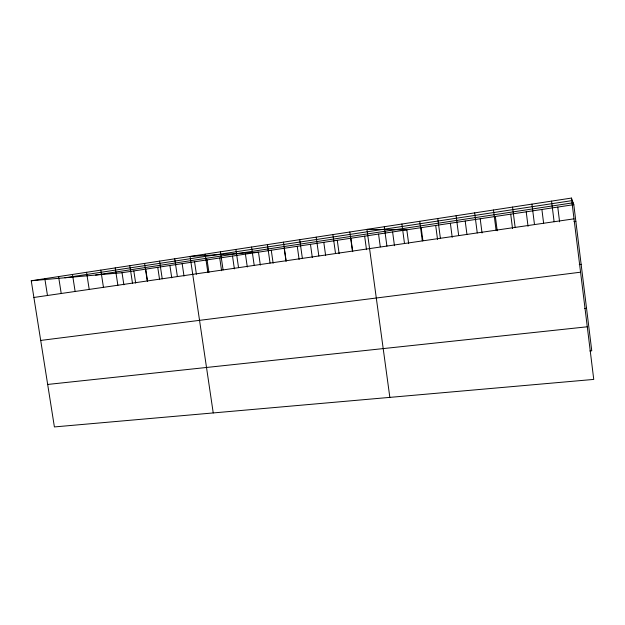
<?xml version="1.0" encoding="UTF-8"?>
<svg xmlns="http://www.w3.org/2000/svg" width="625" height="625" viewBox="0 0 625 625"><rect width="100%" height="100%" fill="white"/><g stroke="black" fill="none" stroke-linecap="round" stroke-linejoin="round"><path stroke-width="0.94" d="M571.453 198.07L593.75 379.414L54.398 426.93L31.25 280.766L571.453 198.07L573.805 204.664L591.758 350.789L589.875 350.969M64.914 277.781L572.344 200.578M95.562 275.062L573.141 202.797M31.25 280.766L122.031 272.711L573.805 204.664M33.898 297.469L574.008 218.836M573.969 221.633L575.859 221.359M579.25 264.555L581.133 264.305M40.703 340.43L580.562 272.195M584.656 308.523L586.539 308.312M47.672 384.445L587.281 326.789M58.57 276.586L61.219 293.492M44.828 278.688L47.477 295.492M86.555 272.305L89.203 289.414M72.477 274.453L75.125 291.461M100.805 270.117L103.453 287.344M133.82 270.938L135.664 283.094M129.828 265.68L132.477 283.117M122.031 272.711L123.875 284.812M115.227 267.914L117.875 285.242M159.578 261.125L162.227 278.781M157.75 267.328L159.594 279.617M145.727 269.141L147.57 281.367M144.609 263.414L147.258 280.961M213.234 412.937L190.086 256.453L258.477 252.156L260.336 265.094M182.164 263.656L184.008 276.07M174.734 258.805L177.383 276.578M169.898 265.5L171.742 277.852M207.078 259.898L208.922 272.445M205.172 254.148L207.812 272.148M194.562 261.789L196.406 274.266M235.898 249.437L238.547 267.672M232.516 256.07L234.375 268.867M220.438 251.805L223.086 269.922M219.734 257.992L221.594 270.727M267.414 244.617L270.055 263.086M251.562 247.047L254.203 265.391M245.43 254.125L247.289 266.992M283.477 242.156L286.109 260.75M284.203 248.281L286.055 261.359M271.273 250.234L273.133 263.234M316.211 237.148L318.844 255.984M310.461 244.328L312.312 257.539M299.742 239.664L302.375 258.383M297.266 246.32L299.117 259.461M337.273 240.289L339.117 253.648M332.906 234.594L335.531 253.555M323.797 242.32L325.648 255.602M389.844 397.375L366.945 229.383L406.812 229.813L408.664 243.656M364.648 236.164L366.492 249.664M350.883 238.242L352.734 251.664M349.812 232L352.438 251.094M392.609 231.953L394.461 245.719M384.297 226.727L386.914 246.07M378.555 234.07L380.289 246.844M421.172 227.656L422.898 240.641M419.719 221.305L422.32 240.914M401.891 224.031L404.5 243.508M437.781 218.539L440.383 238.289M435.695 225.469L437.539 239.461M474.664 212.891L477.258 232.922M465.203 221.023L466.922 234.227M456.102 215.734L458.695 235.625M450.367 223.258L452.211 237.328M495.367 216.477L497.203 230.789M493.484 210.008L496.07 230.18M480.203 218.766L482.039 232.992M526.219 211.836L528.039 226.305M512.57 207.086L515.148 227.406M510.711 214.172L512.531 228.562M551.547 201.117L554.109 221.734M541.898 209.469L543.617 223.219M531.922 204.125L534.492 224.586M557.766 207.078L559.594 221.836"/></g></svg>
